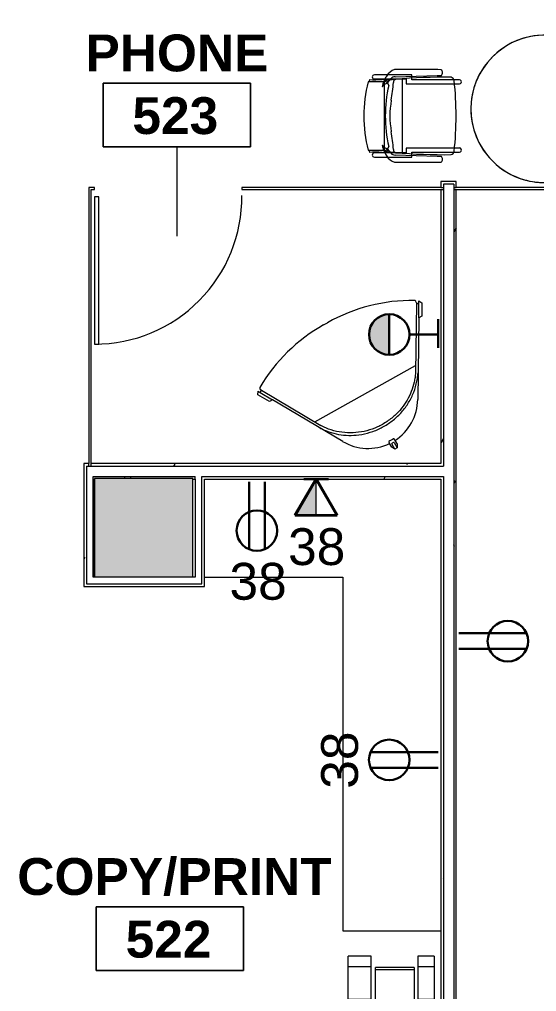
# Model space of a CAD drawing. Header units: inches. Extents: x 0 to 1865, y 0 to 1094.
# Drawn here: x 474.8 to 601.1, y 552.1 to 789.6 of the extents above; entities that cross this region are included whole.
import ezdxf

# ---------------------------------------------------------------- set-up
doc = ezdxf.new("R2010")
doc.units = ezdxf.units.IN
doc.header["$MEASUREMENT"] = 0
for name, color, linetype, lineweight in [('A-ANNO-NOTE', 131, 'Continuous', 9), ('A-AREA-IDEN', 2, 'Continuous', 9), ('A-DOOR', 31, 'Continuous', 13), ('A-WALL', 113, 'Continuous', 13), ('A-WALL-PATT', 111, 'Continuous', 13), ('B-CL', 7, 'Continuous', 9), ('I-FURN', 30, 'Continuous', 9), ('I-WALL', 2, 'Continuous', 13), ('Q-CASE', 31, 'Continuous', 9), ('Q-SPCQ', 91, 'Continuous', 9), ('S-COLS', 52, 'Continuous', 13), ('Victor Bldg - 5th Floor_LINK_dwg', 8, 'Continuous', 9)]:
    doc.layers.add(name, color=color, linetype=linetype, lineweight=lineweight)
doc.styles.add('Swis721 Lt BT', font='swissl.ttf', dxfattribs={"height": 9})
doc.styles.add('Swis721 Lt BT_B', font='', dxfattribs={"height": 9})
doc.styles.get('Swis721 Lt BT_B').set_extended_font_data('Swis721 Lt BT', bold=True)
pattern_1 = [(0, (0, 0), (30.72, 7.68), [1.267, -21.773, 1.267, -21.773, -122.88]), (0, (0, 0), (30.72, 7.68), [-46.08, 1.267, -44.813, 1.267, -21.773, -53.76]), (0, (0, 0), (30.72, 7.68), [-115.2, 1.267, -14.093, 1.267, -37.133]), (120, (11.52, 3.84), (-22.011075, 22.7643), [1.267, -21.773, 1.267, -21.773, -122.88]), (120, (11.52, 3.84), (-22.011075, 22.7643), [-46.08, 1.267, -44.813, 1.267, -21.773, -53.76]), (120, (11.52, 3.84), (-22.011075, 22.7643), [-115.2, 1.267, -14.093, 1.267, -37.133]), (240, (15.36, 19.2), (-8.708925, -30.4443), [1.267, -21.773, 1.267, -21.773, -122.88]), (240, (15.36, 19.2), (-8.708925, -30.4443), [-46.08, 1.267, -44.813, 1.267, -21.773, -53.76]), (240, (15.36, 19.2), (-8.708925, -30.4443), [-115.2, 1.267, -14.093, 1.267, -37.133])]

# ---------------------------------------------------------------- blocks, each defined once
blk = doc.blocks.new('Victor Bldg - 5th Floor_LINK_dwg-6972324-Level 05 POWER _ SIGNAL')
at = {"layer": 'B-CL', "flags": 128}
blk.add_lwpolyline([(493.14, 653.5), (493, 653.5), (493, 677.31)], dxfattribs=at)
blk = doc.blocks.new('Concrete-Rectangular-Column - 24_ X 24_-6973359-Level 05 POWER _ SIGNAL')
at = {"layer": 'S-COLS', "lineweight": 9}
blk.add_hatch(color=7, dxfattribs=at).paths.add_polyline_path([(12, -12), (12, 12), (-12, 12), (-12, -12)], flags=0)
at = {"layer": 'S-COLS', "color": 8, "lineweight": 20}
for p, q in [((12, 12), (-12, 12)), ((-12, 12), (-12, -12)), ((12, -12), (12, 12)), ((-12, -12), (12, -12))]:
    blk.add_line(p, q, dxfattribs=at)
blk = doc.blocks.new('F - CONF TABLE _ROUND-4 CHAIRS_ - Lam 30Dia Single-Column Base-7663827-Level 05 POWER _ SIGNAL')
at = {"layer": 'I-FURN'}
for start, end in [(0, 180), (360, 180), (85.2632, 113.6842), (28.4211, 85.2632), (123.1579, 180), (113.6842, 123.1579), (9.4737, 28.4211), (0, 9.4737), (180, 0), (180, 360), (180, 208.4211), (341.0526, 0), (322.1053, 341.0526), (208.4211, 227.3684), (227.3684, 322.1053)]:
    blk.add_arc((-17.69, -2.75), 18, start, end, dxfattribs=at)
blk = doc.blocks.new('C-L SHAPE COUNTER TOP - C-L SHAPE COUNTER TOP-8055906-Level 05 POWER _ SIGNAL')
at = {"layer": 'Q-CASE'}
for p, q in [((110.35, -24), (110.35, 0)), ((24, -57.77), (24, -24)), ((24, -24), (110.35, -24)), ((23.88, -60.62), (24, -60.62))]:
    blk.add_line(p, q, dxfattribs=at)
blk = doc.blocks.new('A-Copier-Floor - A-Copier-Floor-4036613-Level 05 POWER _ SIGNAL')
at = {"layer": 'Q-SPCQ'}
for p, q in [((-30.09, 11.47), (-27.49, 11.47)), ((-30.09, 11.47), (-30.09, 7.47)), ((-27.49, 11.47), (-19.49, 11.47)), ((-27.49, 11.47), (-27.49, 7.47)), ((-19.49, 11.47), (-13.49, 11.47)), ((-19.49, 11.47), (-19.49, 7.47)), ((-13.49, 11.47), (-13.49, -9.53)), ((-13.29, 10.49), (-13.29, 8.47)), ((-13.29, 10.49), (-13.1, 10.49)), ((12.91, 11.47), (-13.09, 11.47)), ((-13.09, 11.47), (-13.09, -5.51)), ((-10.52, -5.51), (-10.52, 10.67)), ((-10.52, 10.67), (9.82, 10.67)), ((9.82, 10.67), (9.82, -5.51)), ((12.91, -5.51), (12.91, 11.47)), ((-30.09, 7.47), (-27.49, 7.47)), ((-27.49, 7.47), (-19.49, 7.47)), ((-19.49, 7.47), (-16.13, 7.47)), ((-16.13, 7.47), (-16.13, -3.97)), ((-13.1, 8.47), (-13.29, 8.47)), ((-27.26, 6.6), (-26.84, 6.6)), ((-27.26, 6.6), (-27.26, -2.84)), ((-26.84, 6.6), (-16.13, 6.6)), ((-26.84, -2.84), (-26.84, 6.6)), ((9.82, -0.4), (-10.52, -0.4)), ((-10.52, -0.4), (-10.52, -1.03)), ((-10.52, -1.03), (9.82, -1.03)), ((9.82, -1.03), (9.82, -0.4)), ((-27.49, -3.97), (-30.09, -3.97)), ((-30.09, -3.97), (-30.09, -9.53)), ((-19.49, -3.97), (-27.49, -3.97)), ((-27.49, -3.97), (-27.49, -9.53)), ((-26.84, -2.84), (-27.26, -2.84)), ((-16.13, -2.84), (-26.84, -2.84)), ((-16.13, -3.97), (-19.49, -3.97)), ((-19.49, -3.97), (-19.49, -9.53)), ((-13.29, -5.51), (-13.29, -7.53)), ((-13.29, -5.51), (-13.1, -5.51)), ((-13.09, -5.51), (-10.52, -5.51)), ((-13.09, -5.51), (-13.09, -9.53)), ((9.82, -5.51), (-10.52, -5.51)), ((9.82, -5.51), (12.91, -5.51)), ((12.91, -9.53), (12.91, -5.51)), ((-13.1, -7.53), (-13.29, -7.53)), ((-27.49, -9.53), (-30.09, -9.53)), ((-19.49, -9.53), (-27.49, -9.53)), ((-13.49, -9.53), (-19.49, -9.53)), ((-13.09, -9.53), (12.91, -9.53))]:
    blk.add_line(p, q, dxfattribs=at)
blk = doc.blocks.new('Seating-Booth_Lounge_Chair-Teknion-STFB_Fractals-R2014 - High Back-7331714-Level 05 POWER _ SIGNAL')
at = {"layer": 'I-FURN'}
for p, q in [((-0.62, 17.49), (0.44, 17.49)), ((-22.97, 10.45), (-22.54, 11.19)), ((-21.35, 7.63), (-22.97, 10.45)), ((-22.54, 11.19), (-22.23, 10.65)), ((-22.23, 10.65), (-21.69, 10.96)), ((-22.23, 10.65), (-20.48, 7.63)), ((-21.69, 10.96), (-21.81, 11.17)), ((-21.69, 10.96), (-13.24, -3.67)), ((21.69, 10.96), (13.24, -3.67)), ((20.48, 7.63), (22.23, 10.67)), ((22.97, 10.45), (21.35, 7.63)), ((21.81, 11.17), (21.69, 10.96)), ((22.23, 10.65), (22.54, 11.19)), ((22.54, 11.19), (22.97, 10.45)), ((-20.48, 7.63), (-21.35, 7.63)), ((-10.51, -9.64), (-20.48, 7.63)), ((20.48, 7.63), (10.51, -9.64)), ((21.35, 7.63), (20.48, 7.63)), ((-14.07, -2.16), (14.07, -2.16)), ((-0.75, -15.23), (-0.75, -15.71)), ((-0.75, -16.73), (-0.75, -15.68)), ((-0.33, -17.49), (-0.33, -15.98)), ((0.33, -15.98), (0.33, -17.49)), ((0.75, -15.71), (0.75, -15.23)), ((0.75, -15.68), (0.75, -16.73)), ((-0.33, -17.49), (-0.75, -16.73)), ((0.33, -17.49), (-0.33, -17.49)), ((0.75, -16.73), (0.33, -17.49))]:
    blk.add_line(p, q, dxfattribs=at)
at = {"layer": 'I-FURN', "flags": 128}
blk.add_lwpolyline([(21.69, 10.96), (21.96, 10.81), (22.23, 10.65)], dxfattribs=at)
at = {"layer": 'I-FURN'}
for centre, radius, start, end in [((-0.44, -25.1), 42.59, 90.2412, 119.9526), ((0.44, -25.1), 42.59, 60.0452, 90), ((-21.37, 11.42), 0.5, 131.065, 210.12), ((21.37, 11.42), 0.5, 329.88, 48.7323), ((0, -3.57), 12.14, 210.0001, 266.4557), ((0, -3.57), 12.14, 273.5443, 329.9999)]:
    blk.add_arc(centre, radius, start, end, dxfattribs=at)
for centre, major_axis, ratio in [((0, -15.23), (0.75, 0), 0.098866), ((0, -15.98), (0.33, 0), 0.098894)]:
    blk.add_ellipse(centre, major_axis=major_axis, ratio=ratio, start_param=0, end_param=3.141593, dxfattribs=at)
for points in [[(-13.77, -3.99), (-13.55, -4.33), (-13.09, -5), (-12.05, -6.26), (-10.56, -7.69), (-8.53, -9.11), (-6.18, -10.26), (-3.56, -11.06), (-0.72, -11.42), (2.15, -11.3), (4.95, -10.7), (7.6, -9.64), (10.02, -8.14), (11.77, -6.57), (12.99, -5.14), (13.52, -4.38), (13.77, -3.99)], [(13.24, -3.67), (13.03, -4), (12.58, -4.65), (11.58, -5.86), (10.15, -7.23), (8.19, -8.59), (5.94, -9.7), (3.42, -10.47), (0.69, -10.81), (-2.06, -10.7), (-4.75, -10.12), (-7.3, -9.1), (-9.62, -7.66), (-11.31, -6.15), (-12.48, -4.78), (-13, -4.05), (-13.24, -3.67)]]:
    blk.add_open_spline(points, degree=3, knots=[-1, -1, -1, -1, -0.961957, -0.923913, -0.847826, -0.771739, -0.695652, -0.608696, -0.521739, -0.434783, -0.347826, -0.26087, -0.173913, -0.086957, -0.043478, 0, 0, 0, 0], dxfattribs=at)
blk = doc.blocks.new('F-Haworth_Chair_X99-Seminar - X99 Seminar Chair with Glides-V28-Level 05 POWER _ SIGNAL')
at = {"layer": 'I-FURN'}
for p, q in [((-10.04, 10.02), (-10.04, 6.81)), ((-9.04, 7.4), (-9.04, 10.02)), ((-8.34, 11.52), (-8.42, 7.57)), ((-8.42, 7.57), (-8.34, 11.37)), ((8.42, 7.57), (8.34, 11.52)), ((8.34, 11.37), (8.42, 7.57)), ((9.04, 10.02), (9.04, 7.4)), ((10.04, 6.81), (10.04, 10.02)), ((-9.04, 5.99), (-9.04, 7.4)), ((-8.62, 7.42), (-8.68, 6.87)), ((-8.6, 7.6), (-8.62, 7.43)), ((-8.49, 7.6), (-8.56, 7.6)), ((-7.65, 7.6), (-8.4, 7.6)), ((7.65, 7.6), (-7.65, 7.6)), ((-7.18, 7.99), (-7.21, 8.13)), ((7.21, 8.13), (7.18, 7.99)), ((8.4, 7.6), (7.65, 7.6)), ((8.56, 7.6), (8.49, 7.6)), ((8.62, 7.43), (8.6, 7.6)), ((8.68, 6.87), (8.62, 7.42)), ((9.04, 7.4), (9.04, 5.99)), ((-11.32, 5.06), (-11.32, -5.48)), ((-10.04, 6.81), (-10.04, 5)), ((-10.04, 4.99), (-10.04, 2.27)), ((-9.92, -5.36), (-9.57, 4.97)), ((-9.13, 5.92), (-8.07, 6.77)), ((-8.9, 4.8), (-9.07, 3.2)), ((-9.04, 3.62), (-9.04, 5.99)), ((-8.88, 4.99), (-8.89, 4.91)), ((-8.75, 6.22), (-8.88, 4.99)), ((-8.68, 6.87), (-8.75, 6.22)), ((-8.61, 6.81), (-8.23, 6.95)), ((-8.03, 6.81), (-7.95, 6.87)), ((7.95, 6.87), (8.03, 6.81)), ((8.07, 6.77), (9.13, 5.92)), ((8.23, 6.95), (8.61, 6.81)), ((8.75, 6.22), (8.68, 6.87)), ((8.88, 4.99), (8.75, 6.22)), ((8.89, 4.91), (8.88, 4.99)), ((9.07, 3.2), (8.9, 4.8)), ((9.04, 5.99), (9.04, 3.62)), ((9.57, 4.97), (9.92, -5.36)), ((10.04, 5), (10.04, 6.81)), ((10.04, 2.27), (10.04, 4.99)), ((11.32, -5.48), (11.32, 5.06)), ((-9.07, 3.2), (-9.07, 3.12)), ((-9.07, 3.12), (9.07, 3.12)), ((-9.04, 3.43), (-9.04, 3.62)), ((-9.04, 3.12), (-9.04, 3.43)), ((-9.04, 2.27), (-9.04, 3.12)), ((9.04, 3.62), (9.04, 3.43)), ((9.04, 3.43), (9.04, 3.12)), ((9.04, 3.12), (9.04, 2.27)), ((9.07, 3.12), (9.07, 3.2)), ((-10.04, 2.27), (-10.07, 2.27)), ((-10.07, 2.27), (-10.07, 0.89)), ((-10.07, 0.89), (-9.71, 0.89)), ((-9.71, 0.89), (-9.2, 0.89)), ((-9.2, 0.89), (-8.82, 0.89)), ((-7.83, 2.27), (-9.04, 2.27)), ((-8.82, 0.89), (-8.82, -9.44)), ((-7.83, -9.57), (-7.83, 2.27)), ((9.04, 2.27), (7.83, 2.27)), ((7.83, 2.27), (7.83, -9.57)), ((8.82, 0.89), (9.2, 0.89)), ((8.82, -9.44), (8.82, 0.89)), ((9.2, 0.89), (9.71, 0.89)), ((9.71, 0.89), (10.07, 0.89)), ((10.07, 2.27), (10.04, 2.27)), ((10.07, 0.89), (10.07, 2.27)), ((-11.32, -5.48), (-11.3, -6.32)), ((-9.92, -6.36), (-9.92, -5.36)), ((9.92, -5.36), (9.92, -6.36)), ((11.3, -6.32), (11.32, -5.48)), ((-8.82, -9.44), (-8.82, -10.78)), ((8.82, -10.78), (8.82, -9.44)), ((-7.83, -10.78), (-7.83, -9.57)), ((7.83, -9.57), (7.83, -10.78))]:
    blk.add_line(p, q, dxfattribs=at)
for centre, radius, start, end in [((0, -20.29), 32.89, 75.3075, 104.696), ((-9.54, 10.02), 0.498, 360, 180), ((-36.06, 10.03), 27.2, 355.9857, 2.5118), ((0, -20.73), 33.17, 104.5766, 105.5522), ((0, -20.73), 33.17, 74.4478, 75.4234), ((36.06, 10.03), 27.2, 177.4882, 184.0143), ((9.54, 10.02), 0.498, 360, 180), ((-4.71, -1.15), 9.61, 116.0036, 121.9522), ((-5.2, 7.86), 3.74, 175.9857, 189.9064), ((-4.71, -1.15), 9.61, 113.5094, 116.0036), ((-8.28, 7.33), 0.613, 189.9064, 237.4573), ((-4.71, -1.15), 9.61, 112.927, 113.3607), ((-4.71, -1.15), 9.61, 105.0666, 112.7369), ((-7.37, 7.55), 1.05, 178.8214, 214.7998), ((-7.37, 7.55), 1.05, 178.8214, 264.0446), ((-6.55, 6.76), 1.38, 147.5752, 174.9122), ((-6.55, 6.76), 1.38, 117.0503, 145.9813), ((0, -26.49), 33.83, 77.2285, 102.7715), ((6.55, 6.76), 1.38, 34.0187, 62.9497), ((4.71, -1.15), 9.61, 67.2631, 74.9334), ((7.37, 7.55), 1.05, 275.9554, 1.1786), ((6.55, 6.76), 1.38, 5.0878, 32.4248), ((7.37, 7.55), 1.05, 325.2002, 1.1786), ((4.71, -1.15), 9.61, 66.6393, 67.073), ((4.71, -1.15), 9.61, 63.9964, 66.4906), ((8.28, 7.33), 0.613, 302.5427, 350.0936), ((5.2, 7.86), 3.74, 350.0936, 4.0143), ((4.71, -1.15), 9.61, 58.0478, 63.9964), ((-7.87, 3.92), 3.63, 121.9522, 161.8211), ((-8.18, 4.9), 1.39, 132.8922, 177.1987), ((144.06, -7.32), 153.52, 175.4787, 180.5251), ((-8.24, 4.59), 0.763, 84.2338, 165.7662), ((-11.32, 48.08), 42.84, 274.2301, 280.0233), ((0, -15.97), 22.19, 79.9767, 100.0233), ((11.32, 48.08), 42.84, 259.9767, 265.7699), ((8.24, 4.59), 0.763, 14.2338, 95.7662), ((-144.06, -7.32), 153.52, 359.4749, 4.5213), ((8.18, 4.9), 1.39, 2.8013, 47.1078), ((7.87, 3.92), 3.63, 18.1789, 58.0478), ((-10.58, -5.68), 0.956, 221.8901, 314.1099), ((10.58, -5.68), 0.956, 225.8901, 318.1099), ((-8.21, -8.28), 1.31, 200.0433, 249.9567), ((8.21, -8.28), 1.31, 290.0433, 339.9567), ((-8.32, -10.78), 0.495, 180, 360), ((0, 75.01), 84.96, 264.1475, 275.8525), ((8.32, -10.78), 0.495, 180, 360)]:
    blk.add_arc(centre, radius, start, end, dxfattribs=at)
blk = doc.blocks.new('Door - Glass Single - Patch - Short Handle-8039778-Level 05 POWER _ SIGNAL')
at = {"layer": 'A-DOOR', "lineweight": 20}
for p, q in [((17, 38), (17, 2)), ((18, 38), (17, 38)), ((18, 2), (18, 38)), ((17, 2), (18, 2))]:
    blk.add_line(p, q, dxfattribs=at)
at = {"layer": 'A-DOOR', "lineweight": 9}
blk.add_arc((18, 2), 36, 90, 180.5, dxfattribs=at)
blk = doc.blocks.new('Room Tag - Room Name and Number-3379422-Level 05 POWER _ SIGNAL')
at = {"layer": 'A-AREA-IDEN'}
for p, q in [((-0.1881, -0.1636), (-0.1881, -0.0018)), ((-0.1881, -0.0018), (0.1869, -0.0018)), ((0.1869, -0.0018), (-0.1881, -0.0018)), ((-0.1881, -0.0018), (-0.1881, -0.1636)), ((0.1869, -0.0018), (0.1869, -0.1636)), ((0.1869, -0.1636), (0.1869, -0.0018)), ((0.1869, -0.1636), (-0.1881, -0.1636)), ((-0.1881, -0.1636), (0.1869, -0.1636))]:
    blk.add_line(p, q, dxfattribs=at)

msp = doc.modelspace()

# ---------------------------------------------------------------- hatches: boundary and pattern name
at = {"layer": 'A-ANNO-NOTE'}
for points in [[(561.9, 716.33), (565.03, 717.55), (563.36, 717.22)], [(562.21, 708.63), (565.03, 717.55), (561.9, 716.33), (561.94, 715.33)], [(565.03, 707.66), (565.03, 717.55), (562.21, 708.63)], [(563.36, 717.22), (565.03, 717.55), (563.86, 717.38)], [(565.16, 707.66), (565.16, 717.56), (565.03, 717.55), (565.06, 715.33)], [(560.89, 710.09), (561.9, 716.33), (560.21, 712.47)], [(560.21, 712.47), (561.9, 716.33), (561.03, 715.33)], [(560.21, 712.47), (561.03, 715.33), (560.21, 712.74)], [(560.21, 712.74), (561.03, 715.33), (560.77, 714.89)], [(562.21, 708.63), (561.9, 716.33), (560.89, 710.09)], [(561.9, 716.33), (563.36, 717.22), (562.42, 716.73)], [(565.16, 707.66), (565.03, 715.33), (565.03, 707.66)], [(560.21, 712.74), (560.77, 714.89), (560.5, 714.28)], [(560.21, 712.74), (560.5, 714.28), (560.25, 713.26)], [(560.6, 710.68), (560.21, 712.47), (560.32, 711.56)], [(560.89, 710.09), (560.21, 712.47), (560.6, 710.68)], [(562.21, 708.63), (560.89, 710.09), (561.26, 709.55)], [(565.03, 707.66), (562.21, 708.63), (563.11, 708.1)], [(565.03, 707.66), (563.11, 708.1), (563.73, 707.87)], [(547.26, 668.44), (547.26, 677.37), (542.1, 668.44)]]:
    msp.add_hatch(color=256, dxfattribs=at).paths.add_polyline_path(points, flags=0)
at = {"layer": 'A-WALL-PATT', "lineweight": 9}
h = msp.add_hatch(dxfattribs=at)
h.set_pattern_fill('FP_1', color=256, style=0, pattern_type=2)
h.set_pattern_definition(pattern_1)
h.paths.add_polyline_path([(578.39, 511.87), (578.39, 677.93), (577.76, 677.93), (577.76, 511.87)], flags=0)
h.paths.add_polyline_path([(578.39, 680.43), (578.39, 748), (577.76, 748), (577.76, 680.43)], flags=0)
h.paths.add_polyline_path([(578.39, 748.5), (578.39, 750), (577.76, 750), (577.76, 748.5)], flags=0)
h = msp.add_hatch(dxfattribs=at)
h.set_pattern_fill('FP_1', color=256, style=0, pattern_type=2)
h.set_pattern_definition(pattern_1)
h.paths.add_polyline_path([(580.89, 511.87), (581.51, 511.87), (581.51, 748), (580.89, 748), (580.89, 543.29)], flags=0)
h.paths.add_polyline_path([(580.89, 748.5), (581.51, 748.5), (581.51, 750), (578.39, 750), (578.4, 749.37), (580.89, 749.37), (580.89, 748.5)], flags=0)
h = msp.add_hatch(dxfattribs=at)
h.set_pattern_fill('FP_1', color=256, style=0, pattern_type=2)
h.set_pattern_definition(pattern_1)
h.paths.add_polyline_path([(490.49, 680.43), (491.76, 680.43), (491.76, 681.05), (490.49, 681.05), (490.49, 680.6)], flags=0)
h.paths.add_polyline_path([(577.76, 680.43), (577.76, 681.05), (492.26, 681.05), (492.26, 680.43), (576.99, 680.43)], flags=0)
h = msp.add_hatch(dxfattribs=at)
h.set_pattern_fill('FP_1', color=256, style=0, pattern_type=2)
h.set_pattern_definition(pattern_1)
h.paths.add_polyline_path([(490.49, 651.68), (491.12, 651.68), (491.12, 680.43), (490.49, 680.43), (490.49, 653.3)], flags=0)
h = msp.add_hatch(dxfattribs=at)
h.set_pattern_fill('FP_1', color=256, style=0, pattern_type=2)
h.set_pattern_definition(pattern_1)
h.paths.add_polyline_path([(576.99, 677.3), (577.76, 677.3), (577.76, 677.93), (519.37, 677.93), (519.37, 677.3), (553.76, 677.3)], flags=0)
h.paths.add_polyline_path([(493.14, 677.3), (493.14, 677.43), (517.14, 677.43), (517.14, 677.3), (517.74, 677.3), (517.74, 677.93), (492.74, 677.93), (492.74, 677.3)], flags=0)

# ---------------------------------------------------------------- linework, layer by layer
at = {"layer": 'A-ANNO-NOTE'}
for p, q in [((565.16, 707.66), (565.16, 717.56)), ((547.26, 677.37), (542.1, 668.44)), ((547.26, 668.44), (547.26, 677.37)), ((542.1, 668.44), (547.26, 668.44))]:
    msp.add_line(p, q, dxfattribs=at)
at = {"layer": 'A-ANNO-NOTE', "lineweight": 30}
for p, q in [((565.16, 707.66), (565.16, 717.56)), ((577.12, 709.33), (577.12, 716.34)), ((577.12, 712.6), (570.11, 712.6)), ((547.26, 677.37), (542.1, 668.44)), ((547.3, 677.3), (542.14, 668.37)), ((544.3, 677.3), (550.3, 677.3)), ((547.26, 677.37), (552.42, 668.44)), ((547.3, 677.3), (552.45, 668.37)), ((530.89, 676.65), (530.89, 660.12)), ((534.72, 676.65), (534.72, 660.12)), ((534.72, 676.65), (534.72, 660.12)), ((552.42, 668.44), (542.1, 668.44)), ((552.45, 668.37), (542.14, 668.37)), ((582.16, 639.6), (598.69, 639.6)), ((582.16, 639.6), (598.69, 639.6)), ((582.16, 635.77), (598.69, 635.77)), ((577.11, 610.58), (560.58, 610.58)), ((577.11, 606.75), (560.58, 606.75)), ((577.11, 606.75), (560.58, 606.75))]:
    msp.add_line(p, q, dxfattribs=at)
for centre in [(565.16, 712.61), (565.16, 712.61), (565.16, 712.61), (565.16, 712.61), (565.16, 712.61), (565.16, 712.61), (565.16, 712.61), (532.8, 664.69), (594.13, 637.68), (565.14, 608.67)]:
    msp.add_circle(centre, 4.95, dxfattribs=at)
at = {"layer": 'A-ANNO-NOTE'}
msp.add_arc((565.16, 712.61), 4.95, 90, 270, dxfattribs=at)
at = {"layer": 'A-AREA-IDEN'}
msp.add_line((513.28, 736.67), (513.28, 758.49), dxfattribs=at)
at = {"layer": 'A-WALL'}
for p, q in [((577.76, 748.5), (578.39, 748.5)), ((580.89, 749.37), (578.39, 749.37)), ((578.39, 749.37), (578.39, 680.43)), ((580.89, 749.37), (580.89, 511.25)), ((580.89, 748.5), (581.51, 748.5)), ((577.76, 748), (578.39, 748)), ((580.89, 748), (581.51, 748)), ((491.12, 680.43), (578.39, 680.43)), ((491.12, 680.43), (491.12, 651.68)), ((491.76, 680.43), (491.76, 681.05)), ((492.26, 680.43), (492.26, 681.05)), ((492.74, 677.93), (517.74, 677.93)), ((492.74, 677.3), (492.74, 677.93)), ((517.74, 677.3), (517.74, 677.93)), ((519.37, 677.93), (578.39, 677.93)), ((519.37, 651.68), (519.37, 677.93)), ((578.39, 677.93), (578.39, 511.25)), ((491.12, 651.68), (519.37, 651.68))]:
    msp.add_line(p, q, dxfattribs=at)
at = {"layer": 'I-WALL'}
for p, q in [((491.76, 748.5), (491.76, 681.05)), ((493.14, 748.5), (491.76, 748.5)), ((493.14, 748), (493.14, 748.5)), ((577.76, 748.5), (529.14, 748.5)), ((529.14, 748.5), (529.14, 748)), ((581.51, 750), (577.76, 750)), ((577.76, 750), (577.76, 748.5)), ((581.51, 748.5), (581.51, 750)), ((699.23, 748.5), (581.51, 748.5)), ((492.26, 681.05), (492.26, 748)), ((492.26, 748), (493.14, 748)), ((529.14, 748), (577.76, 748)), ((577.76, 748), (577.76, 681.05)), ((581.51, 511.87), (581.51, 748)), ((581.51, 748), (699.23, 748)), ((491.76, 681.05), (490.49, 681.05)), ((490.49, 681.05), (490.49, 651.05)), ((577.76, 681.05), (492.26, 681.05)), ((492.74, 677.3), (493.14, 677.3)), ((492.74, 653.3), (492.74, 677.3)), ((517.14, 677.3), (517.74, 677.3)), ((517.74, 677.3), (517.74, 653.3)), ((519.99, 677.3), (577.76, 677.3)), ((519.99, 651.05), (519.99, 677.3)), ((577.76, 677.3), (577.76, 511.87)), ((517.74, 653.3), (492.74, 653.3)), ((490.49, 651.05), (519.99, 651.05))]:
    msp.add_line(p, q, dxfattribs=at)

# ---------------------------------------------------------------- block references
at = {"layer": 'A-AREA-IDEN', "xscale": 95.99999999999994, "yscale": 95.99999999999994, "zscale": 95.99999999999994}
for p in [(513.27, 774.19), (511.61, 572.96)]:
    msp.add_blockref('Room Tag - Room Name and Number-3379422-Level 05 POWER _ SIGNAL', p, dxfattribs=at)
at = {"layer": 'A-DOOR', "rotation": 180}
msp.add_blockref('Door - Glass Single - Patch - Short Handle-8039778-Level 05 POWER _ SIGNAL', (511.14, 748.25), dxfattribs=at)
at = {"layer": 'I-FURN'}
for name, p, rotation in [('F - CONF TABLE _ROUND-4 CHAIRS_ - Lam 30Dia Single-Column Base-7663827-Level 05 POWER _ SIGNAL', (613.66, 782.18), 44.99999999999995), ('F-Haworth_Chair_X99-Seminar - X99 Seminar Chair with Glides-V28-Level 05 POWER _ SIGNAL', (571.52, 766), 89.99999999999932), ('Seating-Booth_Lounge_Chair-Teknion-STFB_Fractals-R2014 - High Back-7331714-Level 05 POWER _ SIGNAL', (558.21, 700.02), 29.28830155676196)]:
    msp.add_blockref(name, p, dxfattribs=dict(at, rotation=rotation))
at = {"layer": 'Q-CASE', "rotation": 269.9999999999996}
msp.add_blockref('C-L SHAPE COUNTER TOP - C-L SHAPE COUNTER TOP-8055906-Level 05 POWER _ SIGNAL', (577.76, 677.3), dxfattribs=at)
at = {"layer": 'Q-SPCQ', "rotation": 269.9999999999999}
msp.add_blockref('A-Copier-Floor - A-Copier-Floor-4036613-Level 05 POWER _ SIGNAL', (564.66, 530.66), dxfattribs=at)
at = {"layer": 'S-COLS', "lineweight": 9}
msp.add_blockref('Concrete-Rectangular-Column - 24_ X 24_-6973359-Level 05 POWER _ SIGNAL', (505.14, 665.43), dxfattribs=at)
at = {"layer": 'Victor Bldg - 5th Floor_LINK_dwg', "color": 7}
msp.add_blockref('Victor Bldg - 5th Floor_LINK_dwg-6972324-Level 05 POWER _ SIGNAL', (0, 0), dxfattribs=at)

# ---------------------------------------------------------------- texts
at = {"layer": 'A-ANNO-NOTE', "char_height": 9, "width": 16.362, "attachment_point": 1, "style": 'Swis721 Lt BT'}
for insert in [(540.42, 665.28), (526.1, 656.81)]:
    msp.add_mtext('38', dxfattribs=dict(at, insert=insert))
at = {"layer": 'A-ANNO-NOTE', "insert": (548.5, 601.62), "char_height": 9, "width": 16.362, "attachment_point": 1, "rotation": 90, "style": 'Swis721 Lt BT'}
msp.add_mtext('38', dxfattribs=at)
at = {"layer": 'A-AREA-IDEN', "char_height": 9, "attachment_point": 1, "style": 'Swis721 Lt BT_B'}
for s, insert, width in [('PHONE', (490.9, 785.9), 53.934), ('523', (502.37, 770.59), 25.452), ('COPY/PRINT', (474.24, 584.68), 90.294), ('522', (500.72, 569.36), 25.452)]:
    msp.add_mtext(s, dxfattribs=dict(at, insert=insert, width=width))

doc.saveas('drawing.dxf')
